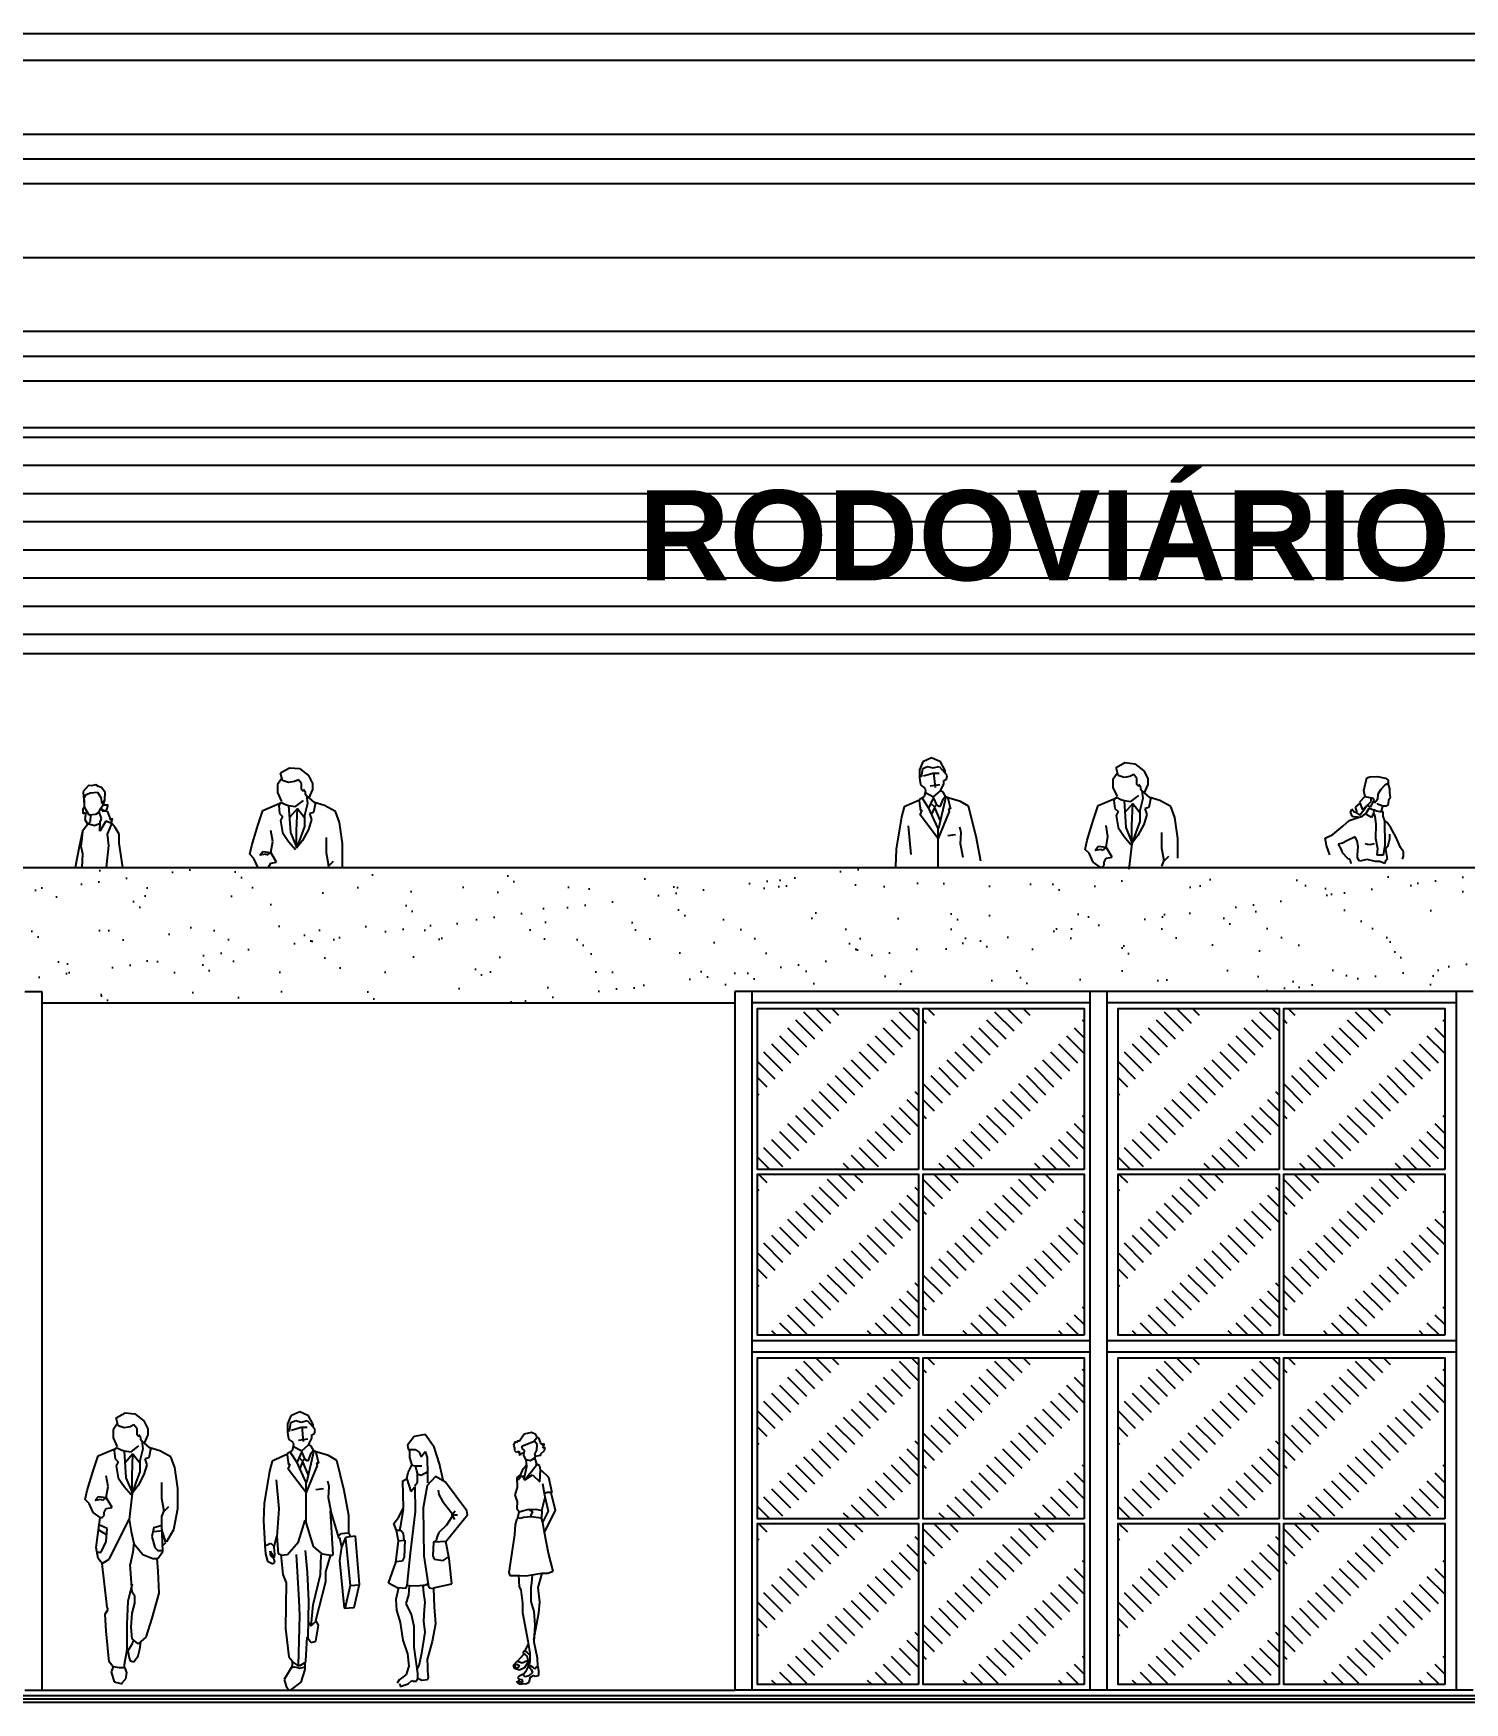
# Model space of a CAD drawing. Extents: x -151 to -2, y -18 to 162.
# Drawn here: x -119.81 to -107.11, y 144.02 to 158.83 of the extents above; entities that cross this region are included whole.
import ezdxf

# ---------------------------------------------------------------- set-up
doc = ezdxf.new("R2010")
doc.units = 0
doc.header["$MEASUREMENT"] = 0
for name, color, linetype in [('ALVENARIA', 7, 'CONTINUOUS'), ('ALVENARIA1', 44, 'CONTINUOUS'), ('ALVENARIA1A', 3, 'CONTINUOUS'), ('ALVENARIA2', 9, 'CONTINUOUS'), ('COBERTURA', 6, 'CONTINUOUS'), ('GENTE', 1, 'CONTINUOUS'), ('HATCH', 30, 'CONTINUOUS'), ('JAPOR', 142, 'CONTINUOUS'), ('TEXTO5', 5, 'CONTINUOUS')]:
    doc.layers.add(name, color=color, linetype=linetype)
doc.styles.add('SANSSERIFBOLD', font='sasb____.pfb')

msp = doc.modelspace()

# ---------------------------------------------------------------- hatches: boundary and pattern name
at = {"layer": 'COBERTURA', "linetype": 'Continuous'}
h = msp.add_hatch(dxfattribs=at)
h.set_pattern_fill('LINE', color=256, scale=2, style=0)
h.paths.add_polyline_path([(-90.719, 155.331), (-142.596, 155.331), (-142.596, 153.331), (-90.719, 153.331)])
h.paths.add_polyline_path([(-126.356, 153.691), (-107.347, 153.691), (-107.347, 155.268), (-126.356, 155.268)], flags=24)
at = {"layer": 'HATCH', "linetype": 'Continuous'}
h = msp.add_hatch(dxfattribs=at)
h.set_pattern_fill('AR-SAND', color=256, scale=0.3, style=0)
h.paths.add_polyline_path([(-113.583, 151.431), (-126.283, 151.431), (-126.283, 150.331), (-126.133, 150.331), (-123.033, 150.331), (-122.883, 150.331), (-119.883, 150.331), (-119.733, 150.331), (-119.733, 150.231), (-113.583, 150.231)])
h = msp.add_hatch(dxfattribs=at)
h.set_pattern_fill('AR-SAND', color=256, scale=0.3, style=0)
h.paths.add_polyline_path([(-100.883, 151.431), (-113.583, 151.431), (-113.583, 150.331), (-113.433, 150.331), (-110.433, 150.331), (-110.283, 150.331), (-107.183, 150.331), (-107.033, 150.331), (-104.033, 150.331), (-103.883, 150.331), (-100.883, 150.331)])
at = {"layer": 'HATCH'}
h = msp.add_hatch(dxfattribs=at)
h.set_pattern_fill('ACAD_ISO03W100', color=256, scale=0.02, angle=45, style=0)
h.set_pattern_definition([(135, (-242.41512, 0), (0.07071068, 0.07071068), [0.24, -0.36])])
h.paths.add_polyline_path([(-111.913, 148.751), (-110.483, 148.751), (-110.483, 150.181), (-111.913, 150.181)])
h.paths.add_polyline_path([(-111.953, 150.181), (-113.383, 150.181), (-113.383, 148.751), (-111.953, 148.751)])
h.paths.add_polyline_path([(-113.383, 148.711), (-113.383, 147.281), (-111.953, 147.281), (-111.953, 148.711)])
h.paths.add_polyline_path([(-111.913, 148.711), (-111.913, 147.281), (-110.483, 147.281), (-110.483, 148.711)])
h = msp.add_hatch(dxfattribs=at)
h.set_pattern_fill('ACAD_ISO03W100', color=256, scale=0.02, angle=45, style=0)
h.set_pattern_definition([(135, (-239.21512, 0), (0.07071068, 0.07071068), [0.24, -0.36])])
h.paths.add_polyline_path([(-108.713, 148.751), (-107.283, 148.751), (-107.283, 150.181), (-108.713, 150.181)])
h.paths.add_polyline_path([(-108.753, 150.181), (-110.183, 150.181), (-110.183, 148.751), (-108.753, 148.751)])
h.paths.add_polyline_path([(-110.183, 148.711), (-110.183, 147.281), (-108.753, 147.281), (-108.753, 148.711)])
h.paths.add_polyline_path([(-108.713, 148.711), (-108.713, 147.281), (-107.283, 147.281), (-107.283, 148.711)])
h = msp.add_hatch(dxfattribs=at)
h.set_pattern_fill('ACAD_ISO03W100', color=256, scale=0.02, angle=45, style=0)
h.set_pattern_definition([(135, (-242.41512, -3.1), (0.07071068, 0.07071068), [0.24, -0.36])])
h.paths.add_polyline_path([(-111.913, 145.651), (-110.483, 145.651), (-110.483, 147.081), (-111.913, 147.081)])
h.paths.add_polyline_path([(-111.953, 147.081), (-113.383, 147.081), (-113.383, 145.651), (-111.953, 145.651)])
h.paths.add_polyline_path([(-113.383, 145.611), (-113.383, 144.181), (-111.953, 144.181), (-111.953, 145.611)])
h.paths.add_polyline_path([(-111.913, 145.611), (-111.913, 144.181), (-110.483, 144.181), (-110.483, 145.611)])
h = msp.add_hatch(dxfattribs=at)
h.set_pattern_fill('ACAD_ISO03W100', color=256, scale=0.02, angle=45, style=0)
h.set_pattern_definition([(135, (-239.21512, -3.1), (0.07071068, 0.07071068), [0.24, -0.36])])
h.paths.add_polyline_path([(-108.713, 145.651), (-107.283, 145.651), (-107.283, 147.081), (-108.713, 147.081)])
h.paths.add_polyline_path([(-108.753, 147.081), (-110.183, 147.081), (-110.183, 145.651), (-108.753, 145.651)])
h.paths.add_polyline_path([(-110.183, 145.611), (-110.183, 144.181), (-108.753, 144.181), (-108.753, 145.611)])
h.paths.add_polyline_path([(-108.713, 145.611), (-108.713, 144.181), (-107.283, 144.181), (-107.283, 145.611)])

# ---------------------------------------------------------------- linework, layer by layer
at = {"layer": 'ALVENARIA'}
for p, q in [((-132.433, 151.431), (-100.883, 151.431)), ((-119.883, 150.331), (-119.733, 150.331)), ((-119.733, 150.331), (-119.733, 144.131)), ((-113.583, 150.331), (-113.583, 144.131)), ((-113.433, 150.331), (-113.583, 150.331)), ((-113.433, 150.331), (-113.433, 144.131)), ((-110.433, 150.331), (-110.433, 144.131)), ((-110.283, 150.331), (-110.433, 150.331)), ((-110.283, 150.331), (-110.283, 144.131)), ((-107.183, 150.331), (-107.183, 144.131)), ((-107.033, 150.331), (-107.183, 150.331)), ((-119.733, 150.231), (-113.583, 150.231)), ((-119.883, 144.131), (-119.733, 144.131)), ((-113.433, 144.131), (-113.583, 144.131)), ((-110.283, 144.131), (-110.433, 144.131)), ((-107.033, 144.131), (-107.183, 144.131))]:
    msp.add_line(p, q, dxfattribs=at)
at = {"layer": 'ALVENARIA1'}
for p, q in [((-110.433, 150.331), (-113.433, 150.331)), ((-107.183, 150.331), (-110.283, 150.331)), ((-110.433, 150.231), (-113.433, 150.231)), ((-107.183, 150.231), (-110.283, 150.231)), ((-110.433, 147.231), (-113.433, 147.231)), ((-107.183, 147.231), (-110.283, 147.231)), ((-110.433, 147.131), (-113.433, 147.131)), ((-107.183, 147.131), (-110.283, 147.131)), ((-119.733, 144.131), (-113.583, 144.131)), ((-110.433, 144.131), (-113.433, 144.131)), ((-107.183, 144.131), (-110.283, 144.131))]:
    msp.add_line(p, q, dxfattribs=at)
at = {"layer": 'ALVENARIA1A'}
msp.add_lwpolyline([(-142.596, 153.331), (-90.719, 153.331), (-90.719, 155.331), (-142.596, 155.331)], close=True, dxfattribs=at)
at = {"layer": 'ALVENARIA2'}
for p, q in [((-85.505, 144.081), (-147.81, 144.081)), ((-85.505, 144.051), (-147.81, 144.051)), ((-85.505, 144.021), (-147.81, 144.021))]:
    msp.add_line(p, q, dxfattribs=at)
at = {"layer": 'COBERTURA'}
for p, q in [((-146.31, 158.831), (-87.005, 158.831)), ((-146.31, 158.594), (-87.005, 158.594)), ((-146.31, 157.938), (-87.005, 157.938)), ((-146.31, 157.719), (-87.005, 157.719)), ((-146.31, 157.5), (-87.005, 157.5)), ((-146.31, 156.844), (-87.005, 156.844)), ((-146.31, 156.188), (-87.005, 156.188)), ((-146.31, 155.969), (-87.005, 155.969)), ((-146.31, 155.75), (-87.005, 155.75))]:
    msp.add_line(p, q, dxfattribs=at)
at = {"layer": 'GENTE'}
for p, q in [((-111.837, 152.405), (-111.914, 152.369)), ((-111.759, 152.369), (-111.837, 152.405)), ((-117.614, 152.272), (-117.534, 152.316)), ((-117.596, 152.202), (-117.614, 152.272)), ((-117.534, 152.316), (-117.446, 152.308)), ((-117.446, 152.308), (-117.366, 152.246)), ((-111.914, 152.369), (-111.944, 152.297)), ((-111.944, 152.297), (-111.944, 152.238)), ((-111.926, 152.232), (-111.914, 152.309)), ((-111.914, 152.309), (-111.873, 152.327)), ((-111.909, 152.244), (-111.825, 152.267)), ((-111.873, 152.327), (-111.825, 152.315)), ((-111.825, 152.315), (-111.771, 152.327)), ((-111.825, 152.267), (-111.771, 152.267)), ((-111.819, 152.273), (-111.807, 152.142)), ((-111.771, 152.327), (-111.718, 152.267)), ((-111.718, 152.291), (-111.759, 152.369)), ((-111.718, 152.267), (-111.718, 152.291)), ((-111.7, 152.244), (-111.718, 152.267)), ((-110.192, 152.264), (-110.228, 152.211)), ((-110.201, 152.317), (-110.122, 152.361)), ((-110.183, 152.246), (-110.201, 152.317)), ((-110.122, 152.361), (-110.033, 152.352)), ((-110.042, 152.255), (-110.077, 152.237)), ((-110.016, 152.22), (-110.042, 152.255)), ((-110.033, 152.352), (-109.954, 152.29)), ((-109.954, 152.29), (-109.918, 152.22)), ((-119.319, 152.157), (-119.366, 152.104)), ((-119.366, 152.104), (-119.363, 152.054)), ((-119.291, 152.154), (-119.319, 152.157)), ((-119.254, 152.163), (-119.291, 152.154)), ((-119.229, 152.151), (-119.254, 152.163)), ((-119.204, 152.142), (-119.229, 152.151)), ((-119.172, 152.095), (-119.204, 152.142)), ((-117.605, 152.219), (-117.64, 152.166)), ((-117.64, 152.166), (-117.64, 152.096)), ((-117.543, 152.184), (-117.596, 152.202)), ((-117.49, 152.193), (-117.543, 152.184)), ((-117.455, 152.21), (-117.49, 152.193)), ((-117.428, 152.175), (-117.455, 152.21)), ((-117.428, 152.122), (-117.428, 152.175)), ((-117.411, 152.104), (-117.428, 152.122)), ((-117.411, 152.122), (-117.411, 152.104)), ((-117.393, 152.096), (-117.411, 152.122)), ((-117.366, 152.246), (-117.331, 152.175)), ((-117.331, 152.122), (-117.366, 152.043)), ((-117.331, 152.175), (-117.331, 152.122)), ((-111.944, 152.238), (-111.944, 152.226)), ((-111.944, 152.226), (-111.938, 152.184)), ((-111.938, 152.184), (-111.932, 152.16)), ((-111.932, 152.16), (-111.897, 152.136)), ((-111.891, 152.112), (-111.903, 152.059)), ((-111.897, 152.136), (-111.891, 152.112)), ((-111.897, 152.1), (-111.819, 152.059)), ((-111.849, 152.154), (-111.765, 152.166)), ((-111.819, 152.059), (-111.759, 152.112)), ((-111.759, 152.112), (-111.729, 152.172)), ((-111.735, 152.1), (-111.759, 152.112)), ((-111.712, 152.059), (-111.735, 152.1)), ((-111.729, 152.202), (-111.706, 152.214)), ((-111.729, 152.172), (-111.729, 152.202)), ((-111.706, 152.214), (-111.7, 152.244)), ((-110.228, 152.211), (-110.228, 152.14)), ((-110.228, 152.14), (-110.192, 152.061)), ((-110.13, 152.228), (-110.183, 152.246)), ((-110.077, 152.237), (-110.13, 152.228)), ((-110.016, 152.167), (-110.016, 152.22)), ((-109.998, 152.149), (-110.016, 152.167)), ((-109.998, 152.167), (-109.998, 152.149)), ((-109.98, 152.14), (-109.998, 152.167)), ((-109.98, 152.122), (-109.98, 152.14)), ((-109.963, 152.096), (-109.98, 152.122)), ((-109.971, 152.114), (-109.963, 152.043)), ((-109.901, 152.052), (-109.971, 152.114)), ((-109.918, 152.167), (-109.954, 152.087)), ((-109.918, 152.22), (-109.918, 152.167)), ((-108.002, 152.115), (-107.976, 152.227)), ((-107.989, 152.059), (-108.002, 152.115)), ((-107.976, 152.227), (-107.95, 152.235)), ((-107.95, 152.235), (-107.882, 152.239)), ((-107.882, 152.239), (-107.809, 152.222)), ((-107.852, 152.123), (-107.877, 152.081)), ((-107.817, 152.162), (-107.852, 152.123)), ((-107.787, 152.175), (-107.817, 152.162)), ((-107.809, 152.222), (-107.787, 152.205)), ((-107.787, 152.205), (-107.787, 152.175)), ((-107.779, 152.158), (-107.787, 152.175)), ((-107.77, 152.128), (-107.779, 152.158)), ((-107.77, 152.089), (-107.77, 152.128)), ((-119.357, 151.973), (-119.369, 151.948)), ((-119.363, 152.054), (-119.357, 152.026)), ((-119.357, 152.045), (-119.338, 152.079)), ((-119.353, 151.967), (-119.357, 152.045)), ((-119.357, 152.026), (-119.357, 151.973)), ((-119.313, 151.895), (-119.353, 151.967)), ((-119.338, 152.079), (-119.3, 152.092)), ((-119.3, 152.092), (-119.238, 152.098)), ((-119.238, 152.098), (-119.21, 152.051)), ((-119.225, 151.926), (-119.21, 151.957)), ((-119.21, 152.051), (-119.2, 151.998)), ((-119.191, 151.982), (-119.21, 151.954)), ((-119.21, 151.957), (-119.197, 151.935)), ((-119.21, 151.954), (-119.185, 151.938)), ((-119.2, 151.998), (-119.194, 152.023)), ((-119.194, 152.023), (-119.191, 151.982)), ((-119.188, 151.982), (-119.175, 152.032)), ((-119.179, 151.985), (-119.188, 151.982)), ((-119.144, 151.985), (-119.179, 151.985)), ((-119.175, 152.032), (-119.172, 152.095)), ((-119.16, 151.938), (-119.144, 151.985)), ((-117.773, 151.936), (-117.605, 152.007)), ((-117.64, 152.096), (-117.605, 152.016)), ((-117.614, 152.007), (-117.631, 151.981)), ((-117.631, 151.981), (-117.623, 151.91)), ((-117.605, 152.007), (-117.57, 151.99)), ((-117.57, 151.99), (-117.543, 151.981)), ((-117.543, 151.981), (-117.481, 151.972)), ((-117.543, 151.981), (-117.525, 151.742)), ((-117.464, 151.954), (-117.534, 151.875)), ((-117.481, 151.972), (-117.411, 152.025)), ((-117.472, 151.76), (-117.464, 151.954)), ((-117.464, 151.954), (-117.402, 151.875)), ((-117.375, 151.998), (-117.402, 151.892)), ((-117.393, 152.078), (-117.393, 152.096)), ((-117.375, 152.051), (-117.393, 152.078)), ((-117.384, 152.069), (-117.375, 151.998)), ((-117.313, 152.007), (-117.384, 152.069)), ((-117.305, 152.007), (-117.322, 151.919)), ((-117.225, 151.981), (-117.313, 152.007)), ((-117.128, 151.928), (-117.225, 151.981)), ((-112.082, 151.969), (-112.105, 151.88)), ((-111.944, 152.029), (-112.082, 151.969)), ((-111.903, 152.059), (-111.944, 152.035)), ((-111.944, 152.035), (-111.944, 152.029)), ((-111.932, 151.933), (-111.944, 152.023)), ((-111.92, 152.047), (-111.867, 151.963)), ((-111.867, 151.963), (-111.783, 151.778)), ((-111.819, 152.053), (-111.861, 151.963)), ((-111.849, 152.005), (-111.813, 151.969)), ((-111.813, 151.963), (-111.837, 151.903)), ((-111.789, 151.981), (-111.819, 152.053)), ((-111.813, 151.969), (-111.795, 151.987)), ((-111.813, 151.963), (-111.765, 151.85)), ((-111.765, 151.969), (-111.789, 151.981)), ((-111.712, 152.059), (-111.777, 151.778)), ((-111.741, 152.029), (-111.765, 151.969)), ((-111.718, 152.059), (-111.741, 152.029)), ((-111.682, 152.047), (-111.712, 152.059)), ((-111.694, 152.047), (-111.67, 151.951)), ((-111.67, 151.951), (-111.688, 151.951)), ((-111.688, 151.951), (-111.682, 151.927)), ((-111.58, 152.017), (-111.682, 152.047)), ((-111.509, 151.975), (-111.58, 152.017)), ((-111.443, 151.706), (-111.509, 151.975)), ((-110.404, 151.848), (-110.36, 151.981)), ((-110.36, 151.981), (-110.192, 152.052)), ((-110.201, 152.052), (-110.219, 152.025)), ((-110.219, 152.025), (-110.21, 151.955)), ((-110.21, 151.955), (-110.183, 151.928)), ((-110.192, 152.052), (-110.157, 152.034)), ((-110.157, 152.034), (-110.13, 152.025)), ((-110.13, 152.025), (-110.069, 152.016)), ((-110.13, 152.025), (-110.113, 151.787)), ((-110.051, 151.999), (-110.122, 151.919)), ((-110.069, 152.016), (-109.998, 152.069)), ((-110.06, 151.804), (-110.051, 151.999)), ((-110.051, 151.999), (-109.989, 151.919)), ((-109.963, 152.043), (-109.989, 151.937)), ((-109.91, 151.963), (-109.945, 151.955)), ((-109.945, 151.955), (-109.927, 151.901)), ((-109.892, 152.052), (-109.91, 151.963)), ((-109.812, 152.025), (-109.901, 152.052)), ((-109.715, 151.972), (-109.812, 152.025)), ((-109.68, 151.875), (-109.715, 151.972)), ((-108.041, 151.999), (-108.079, 151.965)), ((-108.079, 151.965), (-108.066, 151.93)), ((-107.989, 152.063), (-108.041, 152.012)), ((-108.041, 152.012), (-108.015, 151.943)), ((-108.036, 151.896), (-107.968, 151.986)), ((-108.015, 151.943), (-107.938, 152.016)), ((-107.916, 152.042), (-107.989, 152.059)), ((-107.98, 151.913), (-107.955, 151.956)), ((-107.946, 151.965), (-107.972, 151.982)), ((-107.955, 151.956), (-107.912, 151.943)), ((-107.912, 152.025), (-107.946, 151.965)), ((-107.938, 152.016), (-107.938, 152.046)), ((-107.907, 152.003), (-107.916, 152.042)), ((-107.882, 152.033), (-107.907, 152.003)), ((-107.886, 152.003), (-107.882, 151.995)), ((-107.877, 152.081), (-107.882, 152.033)), ((-107.882, 151.995), (-107.834, 151.977)), ((-107.847, 151.926), (-107.834, 151.973)), ((-107.834, 151.977), (-107.804, 151.977)), ((-107.804, 151.977), (-107.783, 151.99)), ((-107.783, 151.99), (-107.779, 152.033)), ((-107.779, 152.033), (-107.766, 152.055)), ((-107.766, 152.055), (-107.77, 152.089)), ((-119.322, 151.817), (-119.372, 151.754)), ((-119.369, 151.948), (-119.369, 151.91)), ((-119.369, 151.91), (-119.344, 151.92)), ((-119.344, 151.901), (-119.35, 151.857)), ((-119.35, 151.857), (-119.325, 151.813)), ((-119.344, 151.92), (-119.344, 151.901)), ((-119.325, 151.813), (-119.3, 151.838)), ((-119.316, 151.817), (-119.266, 151.804)), ((-119.257, 151.901), (-119.313, 151.895)), ((-119.3, 151.838), (-119.297, 151.895)), ((-119.266, 151.804), (-119.216, 151.823)), ((-119.225, 151.923), (-119.257, 151.901)), ((-119.204, 151.867), (-119.225, 151.926)), ((-119.166, 151.842), (-119.219, 151.754)), ((-119.219, 151.754), (-119.216, 151.832)), ((-119.216, 151.832), (-119.204, 151.867)), ((-119.197, 151.935), (-119.154, 151.932)), ((-119.185, 151.938), (-119.16, 151.938)), ((-119.11, 151.82), (-119.166, 151.842)), ((-119.154, 151.932), (-119.129, 151.873)), ((-119.15, 151.726), (-119.11, 151.817)), ((-119.129, 151.873), (-119.125, 151.851)), ((-119.125, 151.851), (-119.113, 151.87)), ((-119.107, 151.851), (-119.116, 151.832)), ((-119.113, 151.87), (-119.107, 151.851)), ((-119.082, 151.785), (-119.11, 151.82)), ((-117.87, 151.627), (-117.817, 151.804)), ((-117.817, 151.804), (-117.773, 151.936)), ((-117.623, 151.91), (-117.596, 151.883)), ((-117.596, 151.883), (-117.614, 151.848)), ((-117.614, 151.848), (-117.596, 151.742)), ((-117.402, 151.892), (-117.402, 151.795)), ((-117.34, 151.857), (-117.366, 151.769)), ((-117.322, 151.919), (-117.358, 151.91)), ((-117.358, 151.91), (-117.34, 151.857)), ((-117.092, 151.83), (-117.128, 151.928)), ((-117.066, 151.645), (-117.092, 151.83)), ((-112.105, 151.88), (-112.153, 151.593)), ((-111.938, 151.897), (-111.92, 151.939)), ((-111.777, 151.683), (-111.938, 151.897)), ((-111.92, 151.939), (-111.932, 151.933)), ((-111.682, 151.927), (-111.783, 151.683)), ((-110.457, 151.672), (-110.404, 151.848)), ((-110.272, 151.707), (-110.289, 151.804)), ((-110.183, 151.928), (-110.201, 151.893)), ((-110.201, 151.893), (-110.183, 151.787)), ((-110.06, 151.645), (-110.06, 151.804)), ((-109.989, 151.84), (-110.024, 151.742)), ((-109.954, 151.813), (-110.007, 151.716)), ((-109.989, 151.937), (-109.989, 151.84)), ((-109.927, 151.901), (-109.954, 151.813)), ((-109.653, 151.689), (-109.68, 151.875)), ((-108.187, 151.797), (-108.131, 151.849)), ((-108.131, 151.849), (-108.071, 151.87)), ((-108.109, 151.947), (-108.122, 151.922)), ((-108.122, 151.922), (-108.109, 151.887)), ((-108.088, 151.922), (-108.109, 151.947)), ((-108.109, 151.887), (-108.079, 151.879)), ((-108.066, 151.917), (-108.088, 151.922)), ((-108.079, 151.879), (-108.049, 151.879)), ((-108.071, 151.87), (-108.015, 151.887)), ((-108.066, 151.93), (-108.066, 151.917)), ((-108.066, 151.917), (-108.036, 151.896)), ((-108.015, 151.887), (-107.98, 151.913)), ((-107.933, 151.874), (-107.98, 151.9)), ((-107.916, 151.913), (-107.933, 151.874)), ((-107.912, 151.943), (-107.916, 151.913)), ((-107.916, 151.917), (-107.903, 151.883)), ((-107.89, 151.93), (-107.912, 151.943)), ((-107.903, 151.883), (-107.895, 151.814)), ((-107.895, 151.814), (-107.899, 151.69)), ((-107.856, 151.926), (-107.89, 151.93)), ((-107.83, 151.926), (-107.856, 151.926)), ((-107.83, 151.887), (-107.83, 151.926)), ((-107.817, 151.844), (-107.83, 151.887)), ((-107.796, 151.831), (-107.821, 151.849)), ((-107.813, 151.63), (-107.817, 151.844)), ((-107.761, 151.784), (-107.796, 151.831)), ((-119.372, 151.754), (-119.4, 151.613)), ((-119.385, 151.617), (-119.375, 151.692)), ((-119.375, 151.692), (-119.369, 151.751)), ((-119.138, 151.626), (-119.15, 151.726)), ((-119.047, 151.726), (-119.082, 151.785)), ((-119.047, 151.648), (-119.047, 151.726)), ((-117.684, 151.663), (-117.702, 151.76)), ((-117.702, 151.565), (-117.684, 151.663)), ((-117.596, 151.742), (-117.543, 151.663)), ((-117.543, 151.663), (-117.481, 151.592)), ((-117.525, 151.742), (-117.472, 151.61)), ((-117.472, 151.601), (-117.472, 151.76)), ((-117.437, 151.698), (-117.472, 151.601)), ((-117.419, 151.671), (-117.472, 151.601)), ((-117.402, 151.795), (-117.437, 151.698)), ((-117.366, 151.769), (-117.419, 151.671)), ((-117.207, 151.557), (-117.207, 151.698)), ((-112.046, 151.802), (-112.022, 151.545)), ((-111.783, 151.778), (-111.783, 151.438)), ((-111.694, 151.715), (-111.626, 151.723)), ((-111.574, 151.742), (-111.586, 151.79)), ((-111.58, 151.641), (-111.574, 151.742)), ((-111.401, 151.486), (-111.443, 151.706)), ((-110.475, 151.592), (-110.457, 151.672)), ((-110.289, 151.61), (-110.272, 151.707)), ((-110.183, 151.787), (-110.13, 151.707)), ((-110.13, 151.707), (-110.069, 151.636)), ((-110.113, 151.787), (-110.06, 151.654)), ((-110.024, 151.742), (-110.06, 151.645)), ((-110.007, 151.716), (-110.06, 151.645)), ((-109.795, 151.601), (-109.795, 151.742)), ((-109.653, 151.513), (-109.653, 151.689)), ((-108.346, 151.69), (-108.277, 151.724)), ((-108.333, 151.625), (-108.346, 151.69)), ((-108.277, 151.724), (-108.187, 151.797)), ((-108.152, 151.668), (-108.191, 151.647)), ((-108.079, 151.703), (-108.152, 151.668)), ((-108.062, 151.664), (-108.079, 151.703)), ((-108.053, 151.617), (-108.062, 151.664)), ((-107.899, 151.69), (-107.882, 151.6)), ((-107.774, 151.685), (-107.783, 151.647)), ((-107.774, 151.728), (-107.774, 151.685)), ((-107.718, 151.703), (-107.761, 151.784)), ((-107.676, 151.608), (-107.718, 151.703)), ((-119.4, 151.613), (-119.436, 151.431)), ((-119.369, 151.551), (-119.385, 151.617)), ((-119.375, 151.432), (-119.369, 151.551)), ((-119.16, 151.431), (-119.138, 151.626)), ((-119.013, 151.431), (-119.047, 151.648)), ((-117.888, 151.548), (-117.87, 151.627)), ((-117.852, 151.512), (-117.888, 151.548)), ((-117.817, 151.433), (-117.852, 151.512)), ((-117.799, 151.539), (-117.773, 151.574)), ((-117.746, 151.548), (-117.799, 151.539)), ((-117.773, 151.574), (-117.702, 151.565)), ((-117.738, 151.539), (-117.746, 151.548)), ((-117.702, 151.565), (-117.738, 151.539)), ((-117.649, 151.477), (-117.702, 151.565)), ((-117.19, 151.459), (-117.207, 151.557)), ((-117.066, 151.431), (-117.066, 151.645)), ((-112.153, 151.593), (-112.159, 151.438)), ((-111.556, 151.521), (-111.58, 151.641)), ((-110.44, 151.557), (-110.475, 151.592)), ((-110.404, 151.477), (-110.44, 151.557)), ((-110.387, 151.583), (-110.36, 151.619)), ((-110.334, 151.592), (-110.387, 151.583)), ((-110.36, 151.619), (-110.289, 151.61)), ((-110.325, 151.583), (-110.334, 151.592)), ((-110.289, 151.61), (-110.325, 151.583)), ((-110.307, 151.477), (-110.289, 151.513)), ((-110.236, 151.522), (-110.289, 151.61)), ((-110.289, 151.513), (-110.236, 151.522)), ((-110.06, 151.645), (-110.086, 151.415)), ((-109.777, 151.504), (-109.795, 151.601)), ((-109.777, 151.486), (-109.733, 151.53)), ((-108.303, 151.544), (-108.333, 151.625)), ((-108.191, 151.647), (-108.229, 151.638)), ((-108.229, 151.638), (-108.204, 151.591)), ((-108.204, 151.591), (-108.195, 151.565)), ((-108.195, 151.565), (-108.148, 151.514)), ((-108.148, 151.514), (-108.126, 151.505)), ((-108.058, 151.539), (-108.053, 151.617)), ((-108.058, 151.518), (-108.058, 151.539)), ((-108.041, 151.488), (-108.058, 151.518)), ((-107.989, 151.643), (-107.968, 151.638)), ((-107.968, 151.638), (-107.946, 151.634)), ((-107.946, 151.634), (-107.907, 151.643)), ((-107.882, 151.6), (-107.886, 151.544)), ((-107.886, 151.544), (-107.826, 151.544)), ((-107.826, 151.544), (-107.813, 151.63)), ((-107.791, 151.617), (-107.809, 151.595)), ((-107.809, 151.595), (-107.796, 151.505)), ((-107.783, 151.647), (-107.791, 151.617)), ((-107.65, 151.569), (-107.676, 151.608)), ((-107.658, 151.505), (-107.65, 151.531)), ((-107.65, 151.531), (-107.65, 151.569)), ((-117.72, 151.433), (-117.702, 151.468)), ((-117.702, 151.468), (-117.649, 151.477)), ((-117.19, 151.442), (-117.145, 151.486)), ((-117.19, 151.442), (-117.19, 151.459)), ((-110.342, 151.433), (-110.404, 151.477)), ((-110.342, 151.433), (-110.325, 151.433)), ((-110.325, 151.433), (-110.307, 151.451)), ((-110.307, 151.451), (-110.307, 151.477)), ((-109.795, 151.442), (-109.777, 151.486)), ((-109.777, 151.486), (-109.777, 151.504)), ((-108.126, 151.505), (-108.118, 151.466)), ((-107.972, 151.501), (-108.041, 151.488)), ((-107.899, 151.484), (-107.972, 151.501)), ((-107.864, 151.484), (-107.899, 151.484)), ((-107.817, 151.466), (-107.864, 151.484)), ((-107.813, 151.484), (-107.817, 151.466)), ((-107.796, 151.505), (-107.813, 151.484)), ((-119.065, 146.494), (-119.1, 146.441)), ((-119.074, 146.547), (-118.994, 146.592)), ((-119.056, 146.477), (-119.074, 146.547)), ((-119.003, 146.459), (-119.056, 146.477)), ((-118.994, 146.592), (-118.906, 146.583)), ((-118.915, 146.486), (-118.95, 146.468)), ((-118.888, 146.45), (-118.915, 146.486)), ((-118.906, 146.583), (-118.826, 146.521)), ((-118.826, 146.521), (-118.791, 146.45)), ((-117.522, 146.565), (-117.552, 146.494)), ((-117.552, 146.494), (-117.552, 146.434)), ((-117.534, 146.428), (-117.522, 146.506)), ((-117.444, 146.601), (-117.522, 146.565)), ((-117.522, 146.506), (-117.48, 146.523)), ((-117.48, 146.523), (-117.432, 146.511)), ((-117.367, 146.565), (-117.444, 146.601)), ((-117.432, 146.511), (-117.379, 146.523)), ((-117.379, 146.523), (-117.325, 146.464)), ((-117.325, 146.488), (-117.367, 146.565)), ((-117.325, 146.464), (-117.325, 146.488)), ((-119.1, 146.441), (-119.1, 146.371)), ((-119.1, 146.371), (-119.065, 146.291)), ((-118.95, 146.468), (-119.003, 146.459)), ((-118.888, 146.397), (-118.888, 146.45)), ((-118.871, 146.38), (-118.888, 146.397)), ((-118.871, 146.397), (-118.871, 146.38)), ((-118.853, 146.371), (-118.871, 146.397)), ((-118.853, 146.353), (-118.853, 146.371)), ((-118.835, 146.327), (-118.853, 146.353)), ((-118.844, 146.344), (-118.835, 146.274)), ((-118.773, 146.282), (-118.844, 146.344)), ((-118.791, 146.397), (-118.826, 146.318)), ((-118.791, 146.45), (-118.791, 146.397)), ((-117.552, 146.434), (-117.552, 146.422)), ((-117.552, 146.422), (-117.546, 146.38)), ((-117.546, 146.38), (-117.54, 146.356)), ((-117.54, 146.356), (-117.504, 146.332)), ((-117.516, 146.44), (-117.432, 146.464)), ((-117.504, 146.332), (-117.498, 146.309)), ((-117.456, 146.35), (-117.373, 146.362)), ((-117.432, 146.464), (-117.379, 146.464)), ((-117.426, 146.47), (-117.414, 146.338)), ((-117.367, 146.309), (-117.337, 146.368)), ((-117.337, 146.398), (-117.313, 146.41)), ((-117.337, 146.368), (-117.337, 146.398)), ((-117.307, 146.44), (-117.325, 146.464)), ((-117.313, 146.41), (-117.307, 146.44)), ((-116.43, 146.382), (-116.488, 146.306)), ((-116.332, 146.399), (-116.43, 146.382)), ((-116.251, 146.289), (-116.332, 146.399)), ((-115.532, 146.338), (-115.546, 146.306)), ((-115.522, 146.327), (-115.532, 146.338)), ((-115.515, 146.341), (-115.522, 146.327)), ((-115.494, 146.341), (-115.515, 146.341)), ((-115.453, 146.404), (-115.494, 146.341)), ((-115.466, 146.299), (-115.369, 146.338)), ((-115.387, 146.417), (-115.453, 146.404)), ((-115.348, 146.4), (-115.387, 146.417)), ((-115.369, 146.338), (-115.338, 146.376)), ((-115.338, 146.313), (-115.362, 146.341)), ((-115.338, 146.376), (-115.348, 146.4)), ((-115.338, 146.376), (-115.324, 146.372)), ((-115.324, 146.372), (-115.31, 146.331)), ((-115.31, 146.331), (-115.296, 146.313)), ((-119.277, 146.079), (-119.233, 146.212)), ((-119.233, 146.212), (-119.065, 146.282)), ((-119.074, 146.282), (-119.092, 146.256)), ((-119.092, 146.256), (-119.083, 146.185)), ((-119.083, 146.185), (-119.056, 146.159)), ((-119.065, 146.282), (-119.03, 146.265)), ((-119.03, 146.265), (-119.003, 146.256)), ((-119.003, 146.256), (-118.941, 146.247)), ((-119.003, 146.256), (-118.986, 146.017)), ((-118.924, 146.229), (-118.994, 146.15)), ((-118.941, 146.247), (-118.871, 146.3)), ((-118.932, 146.035), (-118.924, 146.229)), ((-118.924, 146.229), (-118.862, 146.15)), ((-118.835, 146.274), (-118.862, 146.167)), ((-118.782, 146.194), (-118.818, 146.185)), ((-118.818, 146.185), (-118.8, 146.132)), ((-118.765, 146.282), (-118.782, 146.194)), ((-118.685, 146.256), (-118.773, 146.282)), ((-118.588, 146.203), (-118.685, 146.256)), ((-118.553, 146.106), (-118.588, 146.203)), ((-117.552, 146.225), (-117.689, 146.165)), ((-117.51, 146.255), (-117.552, 146.231)), ((-117.552, 146.231), (-117.552, 146.225)), ((-117.54, 146.13), (-117.552, 146.219)), ((-117.528, 146.243), (-117.474, 146.159)), ((-117.498, 146.309), (-117.51, 146.255)), ((-117.504, 146.297), (-117.426, 146.255)), ((-117.426, 146.249), (-117.468, 146.159)), ((-117.456, 146.201), (-117.42, 146.165)), ((-117.426, 146.255), (-117.367, 146.309)), ((-117.397, 146.177), (-117.426, 146.249)), ((-117.42, 146.165), (-117.402, 146.183)), ((-117.373, 146.165), (-117.397, 146.177)), ((-117.319, 146.255), (-117.385, 145.974)), ((-117.349, 146.225), (-117.373, 146.165)), ((-117.343, 146.297), (-117.367, 146.309)), ((-117.325, 146.255), (-117.349, 146.225)), ((-117.319, 146.255), (-117.343, 146.297)), ((-117.289, 146.243), (-117.319, 146.255)), ((-117.301, 146.243), (-117.277, 146.147)), ((-117.188, 146.213), (-117.289, 146.243)), ((-117.116, 146.171), (-117.188, 146.213)), ((-116.488, 146.306), (-116.482, 146.266)), ((-116.482, 146.266), (-116.419, 146.266)), ((-116.471, 146.26), (-116.471, 146.196)), ((-116.471, 146.196), (-116.448, 146.127)), ((-116.419, 146.266), (-116.384, 146.243)), ((-116.384, 146.243), (-116.367, 146.202)), ((-116.367, 146.202), (-116.332, 146.249)), ((-116.332, 146.249), (-116.314, 146.196)), ((-116.314, 146.196), (-116.309, 146.052)), ((-116.205, 146.139), (-116.251, 146.289)), ((-115.546, 146.306), (-115.539, 146.279)), ((-115.539, 146.279), (-115.539, 146.258)), ((-115.539, 146.258), (-115.525, 146.244)), ((-115.525, 146.244), (-115.498, 146.251)), ((-115.498, 146.251), (-115.498, 146.223)), ((-115.498, 146.223), (-115.487, 146.22)), ((-115.487, 146.22), (-115.473, 146.237)), ((-115.473, 146.279), (-115.466, 146.299)), ((-115.449, 146.258), (-115.473, 146.279)), ((-115.473, 146.237), (-115.453, 146.233)), ((-115.459, 146.233), (-115.459, 146.216)), ((-115.459, 146.216), (-115.442, 146.178)), ((-115.453, 146.233), (-115.449, 146.258)), ((-115.442, 146.178), (-115.397, 146.171)), ((-115.428, 146.115), (-115.435, 146.178)), ((-115.397, 146.171), (-115.366, 146.188)), ((-115.366, 146.188), (-115.352, 146.209)), ((-115.362, 146.195), (-115.345, 146.147)), ((-115.359, 146.227), (-115.341, 146.261)), ((-115.352, 146.206), (-115.359, 146.227)), ((-115.341, 146.209), (-115.352, 146.206)), ((-115.341, 146.261), (-115.338, 146.313)), ((-115.307, 146.213), (-115.341, 146.209)), ((-115.275, 146.254), (-115.307, 146.227)), ((-115.307, 146.227), (-115.307, 146.213)), ((-115.296, 146.313), (-115.279, 146.32)), ((-115.279, 146.303), (-115.289, 146.293)), ((-115.289, 146.293), (-115.286, 146.286)), ((-115.286, 146.286), (-115.268, 146.286)), ((-115.279, 146.32), (-115.279, 146.303)), ((-115.268, 146.286), (-115.275, 146.254)), ((-119.33, 145.902), (-119.277, 146.079)), ((-119.145, 145.938), (-119.162, 146.035)), ((-119.056, 146.159), (-119.074, 146.123)), ((-119.074, 146.123), (-119.056, 146.017)), ((-118.932, 145.876), (-118.932, 146.035)), ((-118.862, 146.07), (-118.897, 145.973)), ((-118.826, 146.044), (-118.879, 145.947)), ((-118.862, 146.167), (-118.862, 146.07)), ((-118.8, 146.132), (-118.826, 146.044)), ((-118.526, 145.92), (-118.553, 146.106)), ((-117.713, 146.076), (-117.761, 145.789)), ((-117.689, 146.165), (-117.713, 146.076)), ((-117.546, 146.094), (-117.528, 146.136)), ((-117.385, 145.879), (-117.546, 146.094)), ((-117.528, 146.136), (-117.54, 146.13)), ((-117.474, 146.159), (-117.391, 145.974)), ((-117.42, 146.159), (-117.444, 146.1)), ((-117.42, 146.159), (-117.373, 146.046)), ((-117.289, 146.124), (-117.391, 145.879)), ((-117.277, 146.147), (-117.295, 146.147)), ((-117.295, 146.147), (-117.289, 146.124)), ((-117.05, 145.903), (-117.116, 146.171)), ((-116.494, 146.011), (-116.482, 146.063)), ((-116.482, 146.063), (-116.448, 146.127)), ((-116.448, 146.127), (-116.419, 146.121)), ((-116.424, 146.121), (-116.361, 146.121)), ((-116.419, 146.121), (-116.401, 146.058)), ((-116.401, 146.058), (-116.401, 145.971)), ((-116.401, 146.052), (-116.367, 146.04)), ((-116.367, 146.04), (-116.314, 146.069)), ((-116.314, 146.069), (-116.309, 146.029)), ((-116.239, 146.029), (-116.314, 145.948)), ((-116.309, 146.029), (-116.309, 145.971)), ((-116.152, 145.977), (-116.239, 146.029)), ((-116.17, 145.994), (-116.205, 146.139)), ((-115.487, 146.043), (-115.518, 146.018)), ((-115.47, 146.081), (-115.505, 145.997)), ((-115.505, 145.997), (-115.47, 146.036)), ((-115.432, 146.129), (-115.47, 146.081)), ((-115.47, 146.036), (-115.446, 145.997)), ((-115.453, 146.011), (-115.428, 146.115)), ((-115.345, 146.122), (-115.446, 145.994)), ((-115.446, 145.997), (-115.38, 146.043)), ((-115.38, 146.043), (-115.314, 145.98)), ((-115.314, 146.122), (-115.348, 146.143)), ((-115.345, 146.147), (-115.345, 146.122)), ((-115.307, 146.084), (-115.314, 146.122)), ((-115.314, 145.98), (-115.307, 146.084)), ((-115.303, 146.084), (-115.237, 146.022)), ((-119.348, 145.823), (-119.33, 145.902)), ((-119.162, 145.841), (-119.145, 145.938)), ((-119.056, 146.017), (-119.003, 145.938)), ((-119.003, 145.938), (-118.941, 145.867)), ((-118.986, 146.017), (-118.932, 145.885)), ((-118.897, 145.973), (-118.932, 145.876)), ((-118.879, 145.947), (-118.932, 145.876)), ((-118.667, 145.832), (-118.667, 145.973)), ((-118.526, 145.743), (-118.526, 145.92)), ((-117.653, 145.998), (-117.629, 145.742)), ((-117.391, 145.974), (-117.391, 145.634)), ((-117.302, 145.911), (-117.233, 145.92)), ((-117.182, 145.939), (-117.194, 145.986)), ((-117.188, 145.837), (-117.182, 145.939)), ((-117.009, 145.682), (-117.05, 145.903)), ((-116.529, 145.988), (-116.494, 146.006)), ((-116.523, 145.751), (-116.529, 145.988)), ((-116.494, 146.006), (-116.459, 145.896)), ((-116.459, 145.896), (-116.424, 145.936)), ((-116.401, 145.971), (-116.424, 145.942)), ((-116.424, 145.936), (-116.419, 145.716)), ((-116.314, 145.948), (-116.349, 145.751)), ((-116.216, 145.907), (-116.21, 145.867)), ((-115.961, 145.722), (-116.152, 145.977)), ((-115.515, 145.931), (-115.536, 145.865)), ((-115.518, 146.018), (-115.515, 145.931)), ((-115.446, 145.994), (-115.453, 146.011)), ((-115.272, 145.876), (-115.286, 145.963)), ((-115.248, 145.886), (-115.272, 145.876)), ((-115.206, 145.886), (-115.248, 145.886)), ((-115.237, 146.022), (-115.206, 145.886)), ((-115.216, 145.886), (-115.178, 145.73)), ((-119.312, 145.788), (-119.348, 145.823)), ((-119.277, 145.708), (-119.312, 145.788)), ((-119.259, 145.814), (-119.233, 145.849)), ((-119.206, 145.823), (-119.259, 145.814)), ((-119.233, 145.849), (-119.162, 145.841)), ((-119.198, 145.814), (-119.206, 145.823)), ((-119.162, 145.841), (-119.198, 145.814)), ((-119.18, 145.708), (-119.162, 145.743)), ((-119.109, 145.752), (-119.162, 145.841)), ((-119.162, 145.743), (-119.109, 145.752)), ((-118.932, 145.876), (-118.959, 145.646)), ((-118.65, 145.734), (-118.667, 145.832)), ((-118.65, 145.717), (-118.606, 145.761)), ((-118.65, 145.717), (-118.65, 145.734)), ((-118.561, 145.558), (-118.526, 145.743)), ((-117.761, 145.789), (-117.767, 145.634)), ((-117.629, 145.742), (-117.647, 145.491)), ((-117.164, 145.718), (-117.188, 145.837)), ((-116.569, 145.664), (-116.523, 145.751)), ((-116.54, 145.629), (-116.523, 145.739)), ((-116.349, 145.751), (-116.343, 145.323)), ((-116.21, 145.867), (-116.176, 145.809)), ((-116.176, 145.809), (-116.083, 145.687)), ((-115.536, 145.865), (-115.515, 145.803)), ((-115.515, 145.803), (-115.518, 145.744)), ((-115.518, 145.744), (-115.498, 145.716)), ((-115.498, 145.713), (-115.414, 145.737)), ((-115.414, 145.737), (-115.38, 145.716)), ((-115.4, 145.734), (-115.348, 145.737)), ((-115.348, 145.737), (-115.296, 145.727)), ((-115.268, 145.841), (-115.3, 145.723)), ((-115.275, 145.876), (-115.241, 145.72)), ((-119.215, 145.664), (-119.277, 145.708)), ((-119.251, 145.399), (-119.215, 145.664)), ((-119.153, 145.567), (-119.233, 145.602)), ((-119.215, 145.664), (-119.198, 145.664)), ((-119.198, 145.664), (-119.18, 145.681)), ((-119.18, 145.681), (-119.18, 145.708)), ((-119.136, 145.293), (-118.959, 145.646)), ((-118.959, 145.646), (-118.941, 145.54)), ((-118.738, 145.575), (-118.676, 145.593)), ((-118.667, 145.673), (-118.65, 145.717)), ((-118.667, 145.602), (-118.667, 145.673)), ((-118.659, 145.363), (-118.667, 145.602)), ((-117.767, 145.634), (-117.755, 145.425)), ((-117.456, 145.449), (-117.397, 145.64)), ((-117.397, 145.64), (-117.325, 145.408)), ((-117.17, 145.724), (-117.098, 145.479)), ((-117.146, 145.336), (-117.17, 145.724)), ((-117.009, 145.527), (-117.009, 145.682)), ((-116.61, 145.612), (-116.569, 145.664)), ((-116.586, 145.548), (-116.61, 145.612)), ((-116.557, 145.548), (-116.54, 145.629)), ((-116.419, 145.716), (-116.465, 145.346)), ((-116.141, 145.595), (-116.21, 145.531)), ((-116.147, 145.45), (-115.956, 145.687)), ((-116.083, 145.687), (-116.141, 145.595)), ((-116.1, 145.687), (-116.043, 145.687)), ((-116.095, 145.687), (-116.066, 145.722)), ((-116.095, 145.687), (-116.071, 145.647)), ((-115.956, 145.687), (-115.961, 145.722)), ((-115.532, 145.602), (-115.539, 145.511)), ((-115.522, 145.643), (-115.532, 145.602)), ((-115.505, 145.661), (-115.522, 145.643)), ((-115.508, 145.661), (-115.498, 145.713)), ((-115.487, 145.654), (-115.508, 145.661)), ((-115.459, 145.664), (-115.487, 145.654)), ((-115.393, 145.671), (-115.459, 145.664)), ((-115.38, 145.716), (-115.4, 145.671)), ((-115.3, 145.657), (-115.393, 145.671)), ((-115.296, 145.727), (-115.3, 145.657)), ((-115.286, 145.619), (-115.3, 145.657)), ((-115.241, 145.72), (-115.289, 145.619)), ((-115.272, 145.532), (-115.286, 145.619)), ((-115.178, 145.73), (-115.272, 145.536)), ((-119.233, 145.558), (-119.162, 145.514)), ((-119.206, 145.355), (-119.162, 145.452)), ((-119.162, 145.452), (-119.153, 145.567)), ((-118.941, 145.54), (-118.915, 145.434)), ((-118.915, 145.443), (-118.924, 145.355)), ((-118.738, 145.575), (-118.756, 145.496)), ((-118.756, 145.496), (-118.729, 145.399)), ((-118.738, 145.54), (-118.659, 145.549)), ((-118.632, 145.443), (-118.667, 145.558)), ((-118.659, 145.416), (-118.632, 145.443)), ((-118.623, 145.452), (-118.561, 145.558)), ((-117.749, 145.414), (-117.701, 145.437)), ((-117.701, 145.437), (-117.671, 145.408)), ((-117.671, 145.408), (-117.647, 145.497)), ((-117.647, 145.497), (-117.635, 145.342)), ((-117.552, 145.336), (-117.456, 145.449)), ((-117.104, 145.497), (-117.074, 145.521)), ((-117.098, 145.479), (-117.092, 145.485)), ((-117.092, 145.485), (-117.074, 145.402)), ((-117.074, 145.521), (-117.015, 145.527)), ((-117.038, 145.485), (-117.074, 145.402)), ((-116.997, 145.491), (-117.038, 145.485)), ((-117.038, 145.479), (-116.997, 145.061)), ((-116.997, 145.503), (-117.009, 145.527)), ((-116.997, 145.491), (-116.997, 145.503)), ((-116.949, 145.497), (-116.997, 145.491)), ((-116.913, 145.073), (-116.949, 145.497)), ((-116.592, 145.265), (-116.569, 145.456)), ((-116.546, 145.548), (-116.586, 145.548)), ((-116.569, 145.456), (-116.586, 145.548)), ((-116.575, 145.456), (-116.511, 145.462)), ((-116.523, 145.519), (-116.546, 145.548)), ((-116.517, 145.462), (-116.523, 145.519)), ((-116.511, 145.462), (-116.517, 145.311)), ((-116.257, 145.444), (-116.262, 145.323)), ((-116.233, 145.456), (-116.257, 145.444)), ((-116.141, 145.45), (-116.251, 145.444)), ((-116.228, 145.485), (-116.233, 145.456)), ((-116.21, 145.531), (-116.228, 145.485)), ((-116.118, 145.3), (-116.147, 145.45)), ((-115.539, 145.511), (-115.588, 145.175)), ((-115.237, 145.348), (-115.272, 145.532)), ((-119.233, 145.301), (-119.251, 145.399)), ((-119.251, 145.355), (-119.206, 145.355)), ((-119.198, 145.257), (-119.233, 145.301)), ((-119.198, 145.257), (-119.136, 145.293)), ((-118.924, 145.355), (-118.95, 145.248)), ((-118.915, 145.434), (-118.835, 145.337)), ((-118.835, 145.337), (-118.747, 145.301)), ((-118.747, 145.301), (-118.703, 145.301)), ((-118.729, 145.399), (-118.703, 145.372)), ((-118.712, 145.301), (-118.703, 145.187)), ((-118.703, 145.372), (-118.659, 145.372)), ((-118.703, 145.301), (-118.659, 145.363)), ((-117.755, 145.425), (-117.755, 145.414)), ((-117.755, 145.414), (-117.749, 145.342)), ((-117.749, 145.342), (-117.731, 145.276)), ((-117.701, 145.324), (-117.707, 145.366)), ((-117.707, 145.366), (-117.683, 145.324)), ((-117.671, 145.294), (-117.701, 145.324)), ((-117.683, 145.324), (-117.671, 145.306)), ((-117.665, 145.336), (-117.671, 145.408)), ((-117.671, 145.408), (-117.671, 145.408)), ((-117.671, 145.306), (-117.665, 145.336)), ((-117.665, 145.264), (-117.671, 145.294)), ((-117.635, 145.342), (-117.611, 145.336)), ((-117.611, 145.33), (-117.552, 145.336)), ((-117.611, 145.336), (-117.593, 145.157)), ((-117.45, 144.93), (-117.474, 145.336)), ((-117.397, 145.372), (-117.397, 145.372)), ((-117.397, 145.372), (-117.379, 145.175)), ((-117.325, 145.408), (-117.247, 145.342)), ((-117.259, 145.157), (-117.253, 145.336)), ((-117.247, 145.342), (-117.164, 145.33)), ((-117.212, 145.181), (-117.17, 145.324)), ((-117.17, 145.324), (-117.146, 145.336)), ((-117.074, 145.402), (-117.092, 145.282)), ((-116.517, 145.311), (-116.534, 145.276)), ((-116.465, 145.346), (-116.494, 145.062)), ((-116.343, 145.323), (-116.303, 145.068)), ((-116.262, 145.323), (-116.251, 145.294)), ((-116.251, 145.294), (-116.17, 145.282)), ((-116.17, 145.282), (-116.118, 145.317)), ((-116.095, 145.074), (-116.118, 145.3)), ((-115.196, 145.188), (-115.237, 145.348)), ((-119.18, 145.098), (-119.198, 145.257)), ((-118.932, 145.001), (-118.95, 145.248)), ((-118.703, 145.187), (-118.694, 144.992)), ((-117.731, 145.276), (-117.683, 145.252)), ((-117.683, 145.252), (-117.665, 145.264)), ((-117.593, 145.157), (-117.564, 145.085)), ((-117.379, 145.175), (-117.367, 144.924)), ((-117.325, 144.888), (-117.259, 145.157)), ((-117.212, 145.097), (-117.212, 145.181)), ((-117.092, 145.282), (-117.05, 144.859)), ((-116.656, 145.08), (-116.592, 145.265)), ((-116.534, 145.276), (-116.592, 145.271)), ((-115.588, 145.175), (-115.581, 145.15)), ((-115.581, 145.15), (-115.494, 145.15)), ((-115.494, 145.05), (-115.501, 145.154)), ((-115.494, 145.15), (-115.439, 145.147)), ((-115.439, 145.147), (-115.296, 145.171)), ((-115.383, 145.154), (-115.387, 145.084)), ((-115.328, 145.043), (-115.293, 145.171)), ((-115.296, 145.171), (-115.244, 145.171)), ((-115.244, 145.171), (-115.196, 145.188)), ((-119.153, 144.868), (-119.18, 145.098)), ((-118.932, 145.072), (-118.968, 144.922)), ((-118.906, 144.966), (-118.932, 145.001)), ((-118.694, 144.992), (-118.756, 144.771)), ((-117.564, 145.085), (-117.57, 144.68)), ((-117.301, 144.751), (-117.212, 145.097)), ((-116.997, 145.061), (-117.044, 144.853)), ((-116.997, 145.061), (-116.913, 145.067)), ((-116.961, 144.865), (-116.913, 145.073)), ((-116.569, 145.033), (-116.656, 145.08)), ((-116.569, 145.039), (-116.592, 144.935)), ((-116.505, 145.033), (-116.569, 145.039)), ((-116.494, 145.062), (-116.505, 145.033)), ((-116.471, 145.057), (-116.494, 145.062)), ((-116.476, 144.976), (-116.471, 145.057)), ((-116.471, 145.062), (-116.401, 145.057)), ((-116.401, 145.057), (-116.303, 145.068)), ((-116.349, 145.057), (-116.309, 145.074)), ((-116.343, 144.993), (-116.349, 145.057)), ((-116.332, 144.912), (-116.343, 144.993)), ((-116.309, 145.074), (-116.297, 145.039)), ((-116.297, 145.039), (-116.257, 145.033)), ((-116.257, 145.039), (-116.095, 145.074)), ((-116.257, 145.033), (-116.251, 144.871)), ((-115.48, 145.022), (-115.494, 145.05)), ((-115.463, 144.904), (-115.48, 145.022)), ((-115.387, 145.084), (-115.393, 145.043)), ((-115.393, 145.043), (-115.393, 144.918)), ((-115.314, 144.914), (-115.328, 145.043)), ((-119.171, 144.807), (-119.145, 144.851)), ((-119.145, 144.851), (-119.153, 144.868)), ((-118.968, 144.922), (-118.977, 144.718)), ((-118.932, 144.815), (-118.906, 144.904)), ((-118.906, 144.904), (-118.906, 144.966)), ((-117.444, 144.793), (-117.45, 144.93)), ((-117.367, 144.924), (-117.373, 144.596)), ((-117.343, 144.703), (-117.325, 144.888)), ((-117.05, 144.859), (-116.961, 144.865)), ((-116.592, 144.935), (-116.586, 144.842)), ((-116.586, 144.842), (-116.552, 144.732)), ((-116.5, 144.9), (-116.476, 144.976)), ((-116.453, 144.802), (-116.5, 144.9)), ((-116.343, 144.744), (-116.338, 144.848)), ((-116.338, 144.848), (-116.332, 144.912)), ((-116.251, 144.871), (-116.239, 144.721)), ((-115.463, 144.817), (-115.463, 144.904)), ((-115.393, 144.918), (-115.366, 144.831)), ((-115.321, 144.817), (-115.314, 144.914)), ((-119.162, 144.656), (-119.171, 144.807)), ((-118.977, 144.718), (-118.977, 144.489)), ((-118.941, 144.692), (-118.932, 144.815)), ((-118.756, 144.771), (-118.809, 144.603)), ((-117.456, 144.351), (-117.444, 144.793)), ((-117.373, 144.745), (-117.343, 144.703)), ((-117.343, 144.703), (-117.307, 144.739)), ((-117.277, 144.709), (-117.301, 144.751)), ((-117.301, 144.566), (-117.277, 144.709)), ((-116.552, 144.732), (-116.529, 144.576)), ((-116.43, 144.698), (-116.453, 144.802)), ((-116.43, 144.513), (-116.43, 144.698)), ((-116.332, 144.646), (-116.343, 144.744)), ((-116.239, 144.721), (-116.268, 144.565)), ((-115.418, 144.567), (-115.463, 144.817)), ((-115.366, 144.831), (-115.359, 144.713)), ((-115.366, 144.581), (-115.321, 144.817)), ((-115.359, 144.713), (-115.366, 144.56)), ((-119.136, 144.382), (-119.162, 144.656)), ((-118.932, 144.586), (-118.941, 144.692)), ((-118.879, 144.542), (-118.932, 144.586)), ((-118.924, 144.568), (-118.932, 144.542)), ((-118.809, 144.603), (-118.879, 144.542)), ((-118.862, 144.497), (-118.853, 144.559)), ((-117.57, 144.68), (-117.54, 144.429)), ((-117.391, 144.393), (-117.379, 144.602)), ((-117.379, 144.602), (-117.343, 144.554)), ((-117.343, 144.554), (-117.301, 144.566)), ((-116.529, 144.576), (-116.488, 144.455)), ((-116.361, 144.461), (-116.332, 144.646)), ((-116.268, 144.565), (-116.314, 144.403)), ((-115.4, 144.459), (-115.418, 144.567)), ((-115.366, 144.56), (-115.338, 144.418)), ((-118.977, 144.489), (-119.003, 144.356)), ((-118.932, 144.542), (-118.968, 144.48)), ((-118.968, 144.48), (-118.959, 144.418)), ((-118.959, 144.418), (-118.95, 144.391)), ((-118.915, 144.382), (-118.879, 144.436)), ((-118.879, 144.436), (-118.862, 144.497)), ((-117.54, 144.429), (-117.51, 144.393)), ((-116.488, 144.455), (-116.476, 144.345)), ((-116.395, 144.281), (-116.43, 144.513)), ((-116.384, 144.351), (-116.361, 144.461)), ((-116.314, 144.403), (-116.309, 144.345)), ((-115.512, 144.39), (-115.456, 144.452)), ((-115.459, 144.473), (-115.446, 144.48)), ((-115.459, 144.456), (-115.459, 144.473)), ((-115.446, 144.452), (-115.459, 144.456)), ((-115.446, 144.477), (-115.414, 144.539)), ((-115.446, 144.48), (-115.425, 144.466)), ((-115.425, 144.435), (-115.446, 144.452)), ((-115.425, 144.466), (-115.4, 144.439)), ((-115.418, 144.397), (-115.425, 144.435)), ((-115.397, 144.407), (-115.425, 144.369)), ((-115.4, 144.383), (-115.4, 144.459)), ((-115.338, 144.418), (-115.334, 144.341)), ((-119.1, 144.338), (-119.136, 144.382)), ((-119.1, 144.338), (-119.118, 144.294)), ((-119.118, 144.294), (-119.092, 144.206)), ((-119.047, 144.329), (-119.1, 144.338)), ((-118.994, 144.329), (-119.047, 144.329)), ((-119.003, 144.356), (-119.003, 144.329)), ((-118.977, 144.285), (-118.994, 144.329)), ((-118.986, 144.232), (-118.977, 144.285)), ((-118.95, 144.391), (-118.915, 144.382)), ((-117.51, 144.345), (-117.582, 144.226)), ((-117.516, 144.333), (-117.486, 144.339)), ((-117.51, 144.393), (-117.51, 144.345)), ((-117.45, 144.345), (-117.51, 144.387)), ((-117.486, 144.339), (-117.444, 144.327)), ((-117.391, 144.381), (-117.45, 144.345)), ((-117.444, 144.327), (-117.397, 144.339)), ((-117.432, 144.202), (-117.397, 144.316)), ((-117.397, 144.369), (-117.391, 144.393)), ((-117.397, 144.316), (-117.397, 144.369)), ((-116.5, 144.27), (-116.529, 144.246)), ((-116.476, 144.345), (-116.5, 144.27)), ((-116.401, 144.316), (-116.384, 144.351)), ((-116.395, 144.235), (-116.395, 144.281)), ((-116.309, 144.345), (-116.309, 144.299)), ((-116.309, 144.299), (-116.303, 144.246)), ((-115.546, 144.355), (-115.515, 144.39)), ((-115.539, 144.324), (-115.546, 144.355)), ((-115.494, 144.31), (-115.539, 144.324)), ((-115.515, 144.359), (-115.536, 144.355)), ((-115.536, 144.355), (-115.536, 144.338)), ((-115.536, 144.338), (-115.515, 144.327)), ((-115.515, 144.39), (-115.494, 144.383)), ((-115.491, 144.345), (-115.515, 144.359)), ((-115.515, 144.327), (-115.491, 144.345)), ((-115.498, 144.255), (-115.512, 144.241)), ((-115.466, 144.272), (-115.498, 144.255)), ((-115.494, 144.383), (-115.47, 144.373)), ((-115.449, 144.331), (-115.494, 144.31)), ((-115.47, 144.373), (-115.418, 144.397)), ((-115.459, 144.272), (-115.466, 144.272)), ((-115.442, 144.296), (-115.459, 144.272)), ((-115.453, 144.258), (-115.459, 144.272)), ((-115.442, 144.251), (-115.453, 144.258)), ((-115.425, 144.369), (-115.449, 144.331)), ((-115.418, 144.341), (-115.442, 144.296)), ((-115.411, 144.258), (-115.442, 144.251)), ((-115.421, 144.338), (-115.407, 144.338)), ((-115.397, 144.348), (-115.418, 144.352)), ((-115.418, 144.352), (-115.418, 144.341)), ((-115.411, 144.352), (-115.4, 144.383)), ((-115.38, 144.289), (-115.411, 144.258)), ((-115.407, 144.338), (-115.39, 144.314)), ((-115.373, 144.334), (-115.397, 144.348)), ((-115.397, 144.248), (-115.366, 144.265)), ((-115.39, 144.314), (-115.38, 144.289)), ((-115.359, 144.317), (-115.373, 144.334)), ((-115.366, 144.265), (-115.359, 144.255)), ((-115.352, 144.331), (-115.359, 144.317)), ((-115.359, 144.255), (-115.321, 144.261)), ((-115.328, 144.341), (-115.352, 144.331)), ((-115.321, 144.3), (-115.328, 144.341)), ((-115.321, 144.261), (-115.321, 144.3)), ((-119.092, 144.206), (-119.021, 144.188)), ((-119.03, 144.188), (-118.986, 144.232)), ((-117.582, 144.226), (-117.564, 144.166)), ((-117.564, 144.166), (-117.54, 144.131)), ((-117.54, 144.131), (-117.516, 144.137)), ((-117.54, 144.131), (-117.504, 144.137)), ((-117.516, 144.137), (-117.432, 144.202)), ((-116.563, 144.223), (-116.581, 144.194)), ((-116.529, 144.246), (-116.563, 144.223)), ((-116.557, 144.189), (-116.552, 144.165)), ((-116.552, 144.165), (-116.482, 144.189)), ((-116.482, 144.189), (-116.448, 144.217)), ((-116.448, 144.217), (-116.436, 144.212)), ((-116.436, 144.212), (-116.407, 144.212)), ((-116.407, 144.212), (-116.395, 144.235)), ((-116.361, 144.217), (-116.395, 144.235)), ((-116.309, 144.223), (-116.361, 144.217)), ((-116.303, 144.246), (-116.309, 144.223)), ((-115.515, 144.202), (-115.515, 144.213)), ((-115.515, 144.213), (-115.463, 144.202)), ((-115.498, 144.189), (-115.515, 144.202)), ((-115.512, 144.241), (-115.494, 144.227)), ((-115.498, 144.227), (-115.501, 144.213)), ((-115.466, 144.223), (-115.498, 144.227)), ((-115.498, 144.189), (-115.47, 144.189)), ((-115.47, 144.189), (-115.432, 144.192)), ((-115.463, 144.202), (-115.466, 144.223)), ((-115.432, 144.192), (-115.407, 144.202)), ((-115.407, 144.202), (-115.397, 144.248))]:
    msp.add_line(p, q, dxfattribs=at)
at = {"layer": 'JAPOR'}
for points in [[(-111.953, 148.751), (-113.383, 148.751), (-113.383, 150.181), (-111.953, 150.181)], [(-110.483, 148.751), (-111.913, 148.751), (-111.913, 150.181), (-110.483, 150.181)], [(-108.753, 148.751), (-110.183, 148.751), (-110.183, 150.181), (-108.753, 150.181)], [(-107.283, 148.751), (-108.713, 148.751), (-108.713, 150.181), (-107.283, 150.181)], [(-111.953, 147.281), (-113.383, 147.281), (-113.383, 148.711), (-111.953, 148.711)], [(-110.483, 147.281), (-111.913, 147.281), (-111.913, 148.711), (-110.483, 148.711)], [(-108.753, 147.281), (-110.183, 147.281), (-110.183, 148.711), (-108.753, 148.711)], [(-107.283, 147.281), (-108.713, 147.281), (-108.713, 148.711), (-107.283, 148.711)], [(-111.953, 145.651), (-113.383, 145.651), (-113.383, 147.081), (-111.953, 147.081)], [(-110.483, 145.651), (-111.913, 145.651), (-111.913, 147.081), (-110.483, 147.081)], [(-108.753, 145.651), (-110.183, 145.651), (-110.183, 147.081), (-108.753, 147.081)], [(-107.283, 145.651), (-108.713, 145.651), (-108.713, 147.081), (-107.283, 147.081)], [(-111.953, 144.181), (-113.383, 144.181), (-113.383, 145.611), (-111.953, 145.611)], [(-110.483, 144.181), (-111.913, 144.181), (-111.913, 145.611), (-110.483, 145.611)], [(-108.753, 144.181), (-110.183, 144.181), (-110.183, 145.611), (-108.753, 145.611)], [(-107.283, 144.181), (-108.713, 144.181), (-108.713, 145.611), (-107.283, 145.611)]]:
    msp.add_lwpolyline(points, close=True, dxfattribs=at)

# ---------------------------------------------------------------- texts
at = {"layer": 'TEXTO5', "style": 'SANSSERIFBOLD'}
msp.add_text('TERMINAL                   RODOVIÁRIO', height=0.8, dxfattribs=at).set_placement((-126.109, 153.978))

doc.saveas('drawing.dxf')
